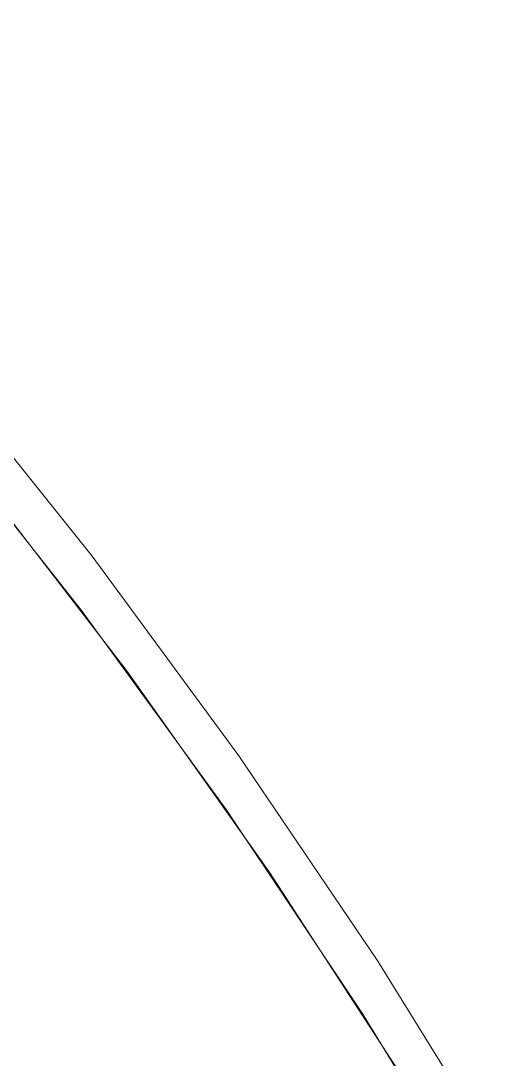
# Model space of a CAD drawing. Header units: millimetres. Extents: x -22227 to 20164, y 15335 to 61747.
# Drawn here: x -6038.1 to -6014.4, y 61405.8 to 61456.2 of the extents above; entities that cross this region are included whole.
import ezdxf

# ---------------------------------------------------------------- set-up
doc = ezdxf.new("R2010")
doc.units = ezdxf.units.MM
doc.layers.add('M-EQPM', color=7, linetype='Continuous', lineweight=5)

# ---------------------------------------------------------------- blocks, each defined once
blk = doc.blocks.new('DanNong_VRV - OD-A-1-1235631-MẶT BẰNG BỐ TRÍ THIẾT BỊ')
at = {"layer": 'M-EQPM', "flags": 128}
for points in [[(-183.498, 341.582), (-189.838, 351.816), (-196.582, 361.789), (-203.72, 371.484), (-211.239, 380.886)], [(-183.498, 341.582), (-189.838, 351.816), (-196.582, 361.789), (-203.72, 371.484), (-211.239, 380.886)], [(-209.292, 375.346), (-201.996, 365.87), (-195.084, 356.11), (-188.568, 346.082)], [(-209.292, 375.346), (-201.996, 365.87), (-195.084, 356.11), (-188.568, 346.082)], [(-183.498, 341.582), (-189.838, 351.816), (-196.582, 361.789), (-203.72, 371.484), (-211.239, 380.886), (-219.129, 389.98), (-226.155, 397.497)], [(-227.569, 396.082), (-219.429, 387.321), (-211.645, 378.241), (-204.231, 368.858), (-197.198, 359.185), (-190.558, 349.239), (-184.321, 339.035)]]:
    blk.add_lwpolyline(points, dxfattribs=at)
blk = doc.blocks.new('DanNong_VRV - OD-A-1-V165-MẶT BẰNG BỐ TRÍ THIẾT BỊ')
at = {"layer": 'M-EQPM', "flags": 128}
for points in [[(-183.498, 341.582), (-189.838, 351.816), (-196.582, 361.789), (-203.72, 371.484), (-211.239, 380.886)], [(-183.498, 341.582), (-189.838, 351.816), (-196.582, 361.789), (-203.72, 371.484), (-211.239, 380.886)], [(-209.292, 375.346), (-201.996, 365.87), (-195.084, 356.11), (-188.568, 346.082)], [(-209.292, 375.346), (-201.996, 365.87), (-195.084, 356.11), (-188.568, 346.082)], [(-183.498, 341.582), (-189.838, 351.816), (-196.582, 361.789), (-203.72, 371.484), (-211.239, 380.886), (-219.129, 389.98), (-226.155, 397.497)], [(-227.569, 396.082), (-219.429, 387.321), (-211.645, 378.241), (-204.231, 368.858), (-197.198, 359.185), (-190.558, 349.239), (-184.321, 339.035)]]:
    blk.add_lwpolyline(points, dxfattribs=at)
blk = doc.blocks.new('DanNong_VRV - OD-A-1-V174-MẶT BẰNG BỐ TRÍ THIẾT BỊ')
at = {"layer": 'M-EQPM', "flags": 128}
for points in [[(-183.498, 341.582), (-189.838, 351.816), (-196.582, 361.789), (-203.72, 371.484), (-211.239, 380.886)], [(-183.498, 341.582), (-189.838, 351.816), (-196.582, 361.789), (-203.72, 371.484), (-211.239, 380.886)], [(-183.498, 341.582), (-189.838, 351.816), (-196.582, 361.789), (-203.72, 371.484), (-211.239, 380.886)], [(-183.498, 341.582), (-189.838, 351.816), (-196.582, 361.789), (-203.72, 371.484), (-211.239, 380.886)], [(-209.292, 375.346), (-201.996, 365.87), (-195.084, 356.11), (-188.568, 346.082)], [(-209.292, 375.346), (-201.996, 365.87), (-195.084, 356.11), (-188.568, 346.082)], [(-209.292, 375.346), (-201.996, 365.87), (-195.084, 356.11), (-188.568, 346.082)], [(-209.292, 375.346), (-201.996, 365.87), (-195.084, 356.11), (-188.568, 346.082)], [(-183.498, 341.582), (-189.838, 351.816), (-196.582, 361.789), (-203.72, 371.484), (-211.239, 380.886), (-219.129, 389.98), (-226.155, 397.497)], [(-183.498, 341.582), (-189.838, 351.816), (-196.582, 361.789), (-203.72, 371.484), (-211.239, 380.886), (-219.129, 389.98), (-226.155, 397.497)], [(-227.569, 396.082), (-219.429, 387.321), (-211.645, 378.241), (-204.231, 368.858), (-197.198, 359.185), (-190.558, 349.239), (-184.321, 339.035)], [(-227.569, 396.082), (-219.429, 387.321), (-211.645, 378.241), (-204.231, 368.858), (-197.198, 359.185), (-190.558, 349.239), (-184.321, 339.035)]]:
    blk.add_lwpolyline(points, dxfattribs=at)
blk = doc.blocks.new('DanNong_VRV - OD-A-1-V179-MẶT BẰNG BỐ TRÍ THIẾT BỊ')
at = {"layer": 'M-EQPM', "flags": 128}
for points in [[(-183.498, 341.582), (-189.838, 351.816), (-196.582, 361.789), (-203.72, 371.484), (-211.239, 380.886)], [(-183.498, 341.582), (-189.838, 351.816), (-196.582, 361.789), (-203.72, 371.484), (-211.239, 380.886)], [(-183.498, 341.582), (-189.838, 351.816), (-196.582, 361.789), (-203.72, 371.484), (-211.239, 380.886)], [(-183.498, 341.582), (-189.838, 351.816), (-196.582, 361.789), (-203.72, 371.484), (-211.239, 380.886)], [(-209.292, 375.346), (-201.996, 365.87), (-195.084, 356.11), (-188.568, 346.082)], [(-209.292, 375.346), (-201.996, 365.87), (-195.084, 356.11), (-188.568, 346.082)], [(-209.292, 375.346), (-201.996, 365.87), (-195.084, 356.11), (-188.568, 346.082)], [(-209.292, 375.346), (-201.996, 365.87), (-195.084, 356.11), (-188.568, 346.082)], [(-183.498, 341.582), (-189.838, 351.816), (-196.582, 361.789), (-203.72, 371.484), (-211.239, 380.886), (-219.129, 389.98), (-226.155, 397.497)], [(-183.498, 341.582), (-189.838, 351.816), (-196.582, 361.789), (-203.72, 371.484), (-211.239, 380.886), (-219.129, 389.98), (-226.155, 397.497)], [(-227.569, 396.082), (-219.429, 387.321), (-211.645, 378.241), (-204.231, 368.858), (-197.198, 359.185), (-190.558, 349.239), (-184.321, 339.035)], [(-227.569, 396.082), (-219.429, 387.321), (-211.645, 378.241), (-204.231, 368.858), (-197.198, 359.185), (-190.558, 349.239), (-184.321, 339.035)]]:
    blk.add_lwpolyline(points, dxfattribs=at)
blk = doc.blocks.new('AK-SGS-M3-Hrvt_rvt-1-MẶT BẰNG BỐ TRÍ THIẾT BỊ')
at = {"layer": 'M-EQPM', "lineweight": 9}
for name in ['DanNong_VRV - OD-A-1-1235631-MẶT BẰNG BỐ TRÍ THIẾT BỊ', 'DanNong_VRV - OD-A-1-V165-MẶT BẰNG BỐ TRÍ THIẾT BỊ', 'DanNong_VRV - OD-A-1-V174-MẶT BẰNG BỐ TRÍ THIẾT BỊ', 'DanNong_VRV - OD-A-1-V179-MẶT BẰNG BỐ TRÍ THIẾT BỊ']:
    blk.add_blockref(name, (-5830.897, 61058.715), dxfattribs=at)

msp = doc.modelspace()

# ---------------------------------------------------------------- block references
at = {"lineweight": 5}
msp.add_blockref('AK-SGS-M3-Hrvt_rvt-1-MẶT BẰNG BỐ TRÍ THIẾT BỊ', (0, 0), dxfattribs=at)

doc.saveas('drawing.dxf')
